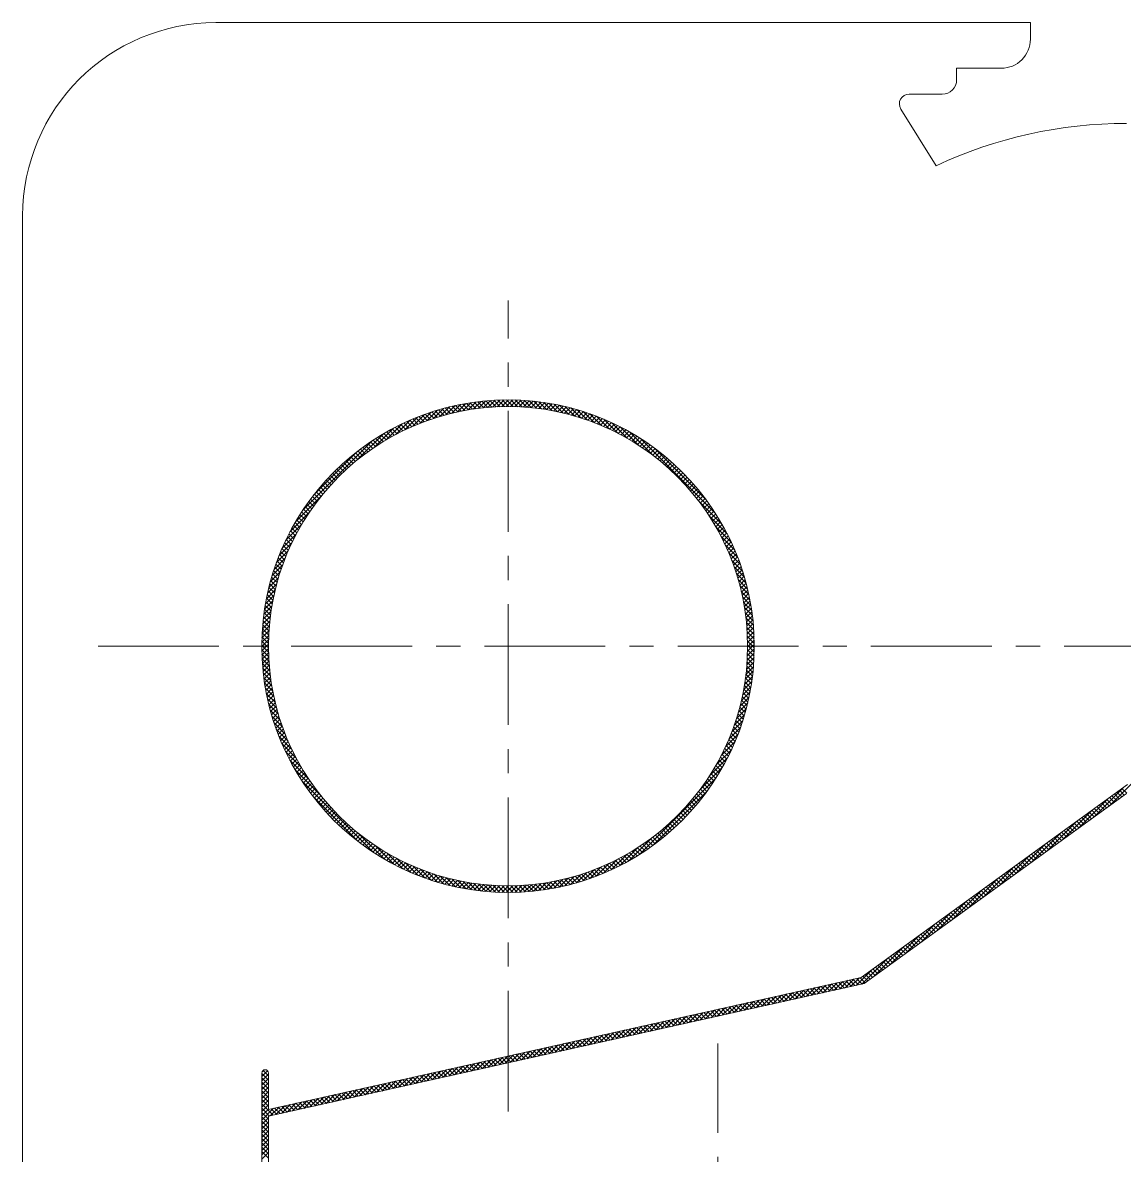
# Model space of a CAD drawing. Header units: millimetres. Extents: x -394 to 6212, y -2458 to 809.
# Drawn here: x 3484.57 to 3507.38, y -1843.38 to -1819.93 of the extents above; entities that cross this region are included whole.
import ezdxf

# ---------------------------------------------------------------- set-up
doc = ezdxf.new("R2010")
doc.units = ezdxf.units.MM
doc.linetypes.add('CENTERX2', pattern=[4, 2.5, -0.5, 0.5, -0.5])
for name, color, linetype, lineweight, true_color in [('1', 1, 'Continuous', 18, 0xff0000), ('2', 2, 'Continuous', 18, 0xffff00), ('3', 3, 'CENTERX2', 18, 0x00ff00)]:
    doc.layers.add(name, color=color, linetype=linetype, lineweight=lineweight, true_color=true_color)
pattern_1 = [(45, (3119.191079699551, -2369.496742959228), (-0.04490128060534576, 0.04490128060534577), []), (135, (3119.191079699551, -2369.496742959228), (-0.04490128060534577, -0.04490128060534576), [])]

msp = doc.modelspace()

# ---------------------------------------------------------------- hatches: boundary and pattern name
at = {"layer": '2'}
h = msp.add_hatch(dxfattribs=at)
h.set_pattern_fill('ANSI37', color=256, scale=0.02, style=0)
h.set_pattern_definition(pattern_1)
edge = h.paths.add_edge_path(flags=0)
edge.add_line((3494.622363581736, -1827.879883122634), (3494.622363581736, -1827.741493606585))
edge.add_arc((3494.622363612131, -1832.839286735843), 5.097793129258321, 90.00000034162359, 179.9999999999987)
edge.add_line((3489.524570482873, -1832.839286705448), (3489.662959998922, -1832.839286705448))
edge.add_arc((3494.622363611306, -1832.839286735018), 4.959403612384335, 90.00000034162429, 179.9999999999987, ccw=False)
edge = h.paths.add_edge_path(flags=0)
edge.add_line((3494.622363581736, -1827.741493606585), (3494.622363581736, -1827.879883122634))
edge.add_arc((3494.622363552166, -1832.839286735018), 4.959403612384335, 1.3073986337985843e-12, 89.99999965837583, ccw=False)
edge.add_line((3499.58176716455, -1832.839286705448), (3499.720156680599, -1832.839286705448))
edge.add_arc((3494.622363551341, -1832.839286735843), 5.097793129258264, 0, 89.99999965837641)
h = msp.add_hatch(dxfattribs=at)
h.set_pattern_fill('ANSI37', color=256, scale=0.02, style=0)
h.set_pattern_definition(pattern_1)
edge = h.paths.add_edge_path(flags=0)
edge.add_line((3494.622363581736, -1827.741493606585), (3494.622363581736, -1827.879883122634))
edge.add_arc((3494.622363552166, -1832.839286735018), 4.959403612384335, 1.3073986337985843e-12, 89.99999965837583, ccw=False)
edge.add_line((3499.58176716455, -1832.839286705448), (3499.720156680599, -1832.839286705448))
edge.add_arc((3494.622363551341, -1832.839286735843), 5.097793129258264, 0, 89.99999965837641)
edge = h.paths.add_edge_path(flags=0)
edge.add_arc((3494.622363612131, -1832.839286735843), 5.097793129258321, 90.00000034162359, 179.9999999999987)
edge.add_line((3489.524570482873, -1832.839286705448), (3489.662959998922, -1832.839286705448))
edge.add_arc((3494.622363611306, -1832.839286735018), 4.959403612384335, 90.00000034162429, 179.9999999999987, ccw=False)
edge.add_line((3494.622363581736, -1827.879883122634), (3494.622363581736, -1827.741493606585))
edge = h.paths.add_edge_path(flags=0)
edge.add_arc((3494.622363551341, -1832.839286735843), 5.097793129258264, 0, 89.99999965837641)
edge.add_line((3494.622363581736, -1827.741493606585), (3494.622363581736, -1827.879883122634))
edge.add_arc((3494.622363552166, -1832.839286735018), 4.959403612384335, 1.3073986337985843e-12, 89.99999965837583, ccw=False)
edge.add_arc((3494.622363552166, -1832.839286675877), 4.959403612384278, 270.0000003416236, 360, ccw=False)
edge.add_line((3494.622363581736, -1837.798690288262), (3494.622363581736, -1837.937079804311))
edge.add_arc((3494.622363551341, -1832.839286675052), 5.097793129258321, 270.0000003416236, 359.9999999999987)
edge = h.paths.add_edge_path(flags=0)
edge.add_arc((3494.622363611306, -1832.839286675878), 4.959403612383994, 179.9999999999974, 269.999999658379, ccw=False)
edge.add_arc((3494.622363611306, -1832.839286735018), 4.959403612384335, 90.00000034162429, 179.9999999999987, ccw=False)
edge.add_line((3494.622363581736, -1827.879883122634), (3494.622363581736, -1827.741493606585))
edge.add_arc((3494.622363612131, -1832.839286735843), 5.097793129258321, 90.00000034162359, 179.9999999999987)
edge.add_arc((3494.622363612131, -1832.839286675052), 5.09779312925815, 180, 269.9999996583777)
edge.add_line((3494.622363581736, -1837.937079804311), (3494.622363581736, -1837.798690288262))

# ---------------------------------------------------------------- linework, layer by layer
at = {"layer": '1'}
for p, q in [((3488.57369169954, -1819.933680635589), (3505.435564985516, -1819.933680635589)), ((3505.435564985516, -1820.276869690558), (3505.435564985516, -1819.933680635589)), ((3503.909446812983, -1820.87686969056), (3503.909446812983, -1821.115015492099)), ((3504.835564985518, -1820.87686969056), (3503.909446812983, -1820.87686969056)), ((3503.609446812984, -1821.415015492099), (3502.923891681784, -1821.415015492099)), ((3502.754335130171, -1821.721084223618), (3503.488801418512, -1822.895167945946)), ((3484.57369169954, -1823.933680635589), (3484.57369169954, -1889.184446509316)), ((3494.622363581736, -1827.846302406051), (3494.622363581736, -1827.846302406051)), ((3507.448003792313, -1835.699139753709), (3501.933407513959, -1839.695304799292)), ((3507.422363581749, -1835.888625217362), (3501.991428667279, -1839.824164860622)), ((3501.933407513959, -1839.695304799292), (3489.662959998922, -1842.427209780285)), ((3501.991428667279, -1839.824164860622), (3489.662959998922, -1842.568987730517)), ((3489.524570482874, -1841.674509295425), (3489.524570482874, -1871.471872856269)), ((3489.662959998922, -1841.674509295425), (3489.662959998922, -1842.427209780285)), ((3489.662959998922, -1842.568987730517), (3489.662959998922, -1870.549139414388))]:
    msp.add_line(p, q, dxfattribs=at)
for radius in [5.097793098862894, 4.959403582814048]:
    msp.add_circle((3494.622363581736, -1832.839286705448), radius, dxfattribs=at)
for centre, radius, start, end in [((3488.57369169954, -1823.933680635589), 4, 90, 180), ((3504.835564985518, -1820.27686969056), 0.6000000000000227, 270, 1.726150636723879e-10), ((3503.609446812984, -1821.115015492099), 0.2999999999999545, 270, 0), ((3502.923891681784, -1821.615015492099), 0.2000000000000455, 90, 212.0286773270411), ((3507.40794990507, -1831.231616712651), 9.21173723570251, 89.91034881302514, 115.1792525339292), ((3489.593765240897, -1841.674509295425), 0.06919475802442321, 9.444975182074061e-11, 179.9999999999056)]:
    msp.add_arc(centre, radius, start, end, dxfattribs=at)
at = {"layer": '2'}
for p, q in [((3507.082248630878, -1836.135090309192), (3507.682665516178, -1835.534673423892)), ((3506.756106189158, -1836.371430189701), (3507.376795028471, -1835.750741350389)), ((3507.274560257426, -1835.995731240807), (3507.175464792054, -1835.896635775434)), ((3507.326630207767, -1835.957998629937), (3507.227534742395, -1835.858903164564)), ((3507.378700158108, -1835.920266019067), (3507.279604692735, -1835.821170553694)), ((3507.430770108448, -1835.882533408197), (3507.331674643076, -1835.783437942824)), ((3506.429963747439, -1836.607770070209), (3507.050652586751, -1835.987081230897)), ((3506.962140555383, -1836.222126906027), (3506.86304509001, -1836.123031440654)), ((3507.014210505723, -1836.184394295157), (3506.91511504035, -1836.085298829784)), ((3507.066280456064, -1836.146661684287), (3506.967184990691, -1836.047566218914)), ((3507.118350406405, -1836.108929073417), (3507.019254941032, -1836.009833608044)), ((3507.170420356745, -1836.071196462547), (3507.071324891373, -1835.972100997174)), ((3507.222490307086, -1836.033463851677), (3507.123394841713, -1835.934368386304)), ((3506.10382130572, -1836.844109950718), (3506.724510145033, -1836.223421111406)), ((3506.597650902998, -1836.486255182117), (3506.498555437625, -1836.387159716744)), ((3506.649720853339, -1836.448522571247), (3506.550625387966, -1836.349427105874)), ((3506.70179080368, -1836.410789960377), (3506.602695338307, -1836.311694495004)), ((3506.75386075402, -1836.373057349507), (3506.654765288647, -1836.273961884134)), ((3506.80593070436, -1836.335324738637), (3506.706835238988, -1836.236229273264)), ((3506.858000654701, -1836.297592127767), (3506.758905189329, -1836.198496662394)), ((3506.910070605042, -1836.259859516897), (3506.810975139669, -1836.160764051524)), ((3505.777678863999, -1837.080449831227), (3506.398367703313, -1836.459760991914)), ((3506.285231200955, -1836.712650847338), (3506.186135735582, -1836.613555381965)), ((3506.337301151295, -1836.674918236467), (3506.238205685922, -1836.575822771095)), ((3506.389371101635, -1836.637185625598), (3506.290275636263, -1836.538090160225)), ((3506.441441051976, -1836.599453014727), (3506.342345586603, -1836.500357549355)), ((3506.493511002317, -1836.561720403857), (3506.394415536944, -1836.462624938485)), ((3506.545580952657, -1836.523987792987), (3506.446485487285, -1836.424892327615)), ((3505.451536422281, -1837.316789711736), (3506.072225261593, -1836.696100872423)), ((3505.97281149891, -1836.939046512558), (3505.873716033538, -1836.839951047185)), ((3506.024881449251, -1836.901313901688), (3505.925785983878, -1836.802218436315)), ((3506.076951399592, -1836.863581290818), (3505.977855934218, -1836.764485825445)), ((3506.129021349932, -1836.825848679948), (3506.02992588456, -1836.726753214575)), ((3506.181091300273, -1836.788116069078), (3506.0819958349, -1836.689020603705)), ((3506.233161250613, -1836.750383458208), (3506.134065785241, -1836.651287992835)), ((3505.125393980561, -1837.553129592245), (3505.746082819874, -1836.932440752932)), ((3505.660391796867, -1837.165442177778), (3505.561296331493, -1837.066346712405)), ((3505.712461747207, -1837.127709566908), (3505.613366281835, -1837.028614101535)), ((3505.764531697548, -1837.089976956038), (3505.665436232175, -1836.990881490665)), ((3505.816601647888, -1837.052244345168), (3505.717506182516, -1836.953148879795)), ((3505.868671598229, -1837.014511734298), (3505.769576132856, -1836.915416268925)), ((3505.92074154857, -1836.976779123428), (3505.821646083197, -1836.877683658055)), ((3504.799251538842, -1837.789469472753), (3505.419940378154, -1837.168780633441)), ((3505.347972094823, -1837.391837842998), (3505.24887662945, -1837.292742377625)), ((3505.400042045163, -1837.354105232128), (3505.30094657979, -1837.255009766756)), ((3505.452111995504, -1837.316372621258), (3505.353016530131, -1837.217277155886)), ((3505.504181945845, -1837.278640010388), (3505.405086480472, -1837.179544545015)), ((3505.556251896185, -1837.240907399518), (3505.457156430812, -1837.141811934145)), ((3505.608321846526, -1837.203174788648), (3505.509226381153, -1837.104079323276)), ((3504.473109097122, -1838.025809353262), (3505.093797936435, -1837.405120513949)), ((3504.983482442438, -1837.655966119089), (3504.884386977065, -1837.556870653716)), ((3505.035552392779, -1837.618233508219), (3504.936456927406, -1837.519138042846)), ((3505.087622343119, -1837.580500897349), (3504.988526877746, -1837.481405431976)), ((3505.13969229346, -1837.542768286479), (3505.040596828087, -1837.443672821106)), ((3505.1917622438, -1837.505035675608), (3505.092666778428, -1837.405940210236)), ((3505.243832194141, -1837.467303064738), (3505.144736728768, -1837.368207599366)), ((3505.295902144482, -1837.429570453868), (3505.196806679109, -1837.330474988496)), ((3504.146966655403, -1838.262149233771), (3504.767655494716, -1837.641460394458)), ((3504.671062740394, -1837.882361784309), (3504.571967275021, -1837.783266318936)), ((3504.723132690735, -1837.844629173439), (3504.624037225362, -1837.745533708066)), ((3504.775202641075, -1837.806896562569), (3504.676107175703, -1837.707801097196)), ((3504.827272591416, -1837.769163951699), (3504.728177126043, -1837.670068486326)), ((3504.879342541757, -1837.731431340829), (3504.780247076384, -1837.632335875456)), ((3504.931412492097, -1837.693698729959), (3504.832317026724, -1837.594603264586)), ((3503.820824213683, -1838.49848911428), (3504.441513052996, -1837.877800274967)), ((3504.35864303835, -1838.108757449529), (3504.259547572977, -1838.009661984156)), ((3504.410712988691, -1838.071024838659), (3504.311617523318, -1837.971929373286)), ((3504.462782939032, -1838.033292227789), (3504.363687473659, -1837.934196762416)), ((3504.514852889372, -1837.995559616919), (3504.415757423999, -1837.896464151546)), ((3504.566922839713, -1837.957827006049), (3504.46782737434, -1837.858731540676)), ((3504.618992790053, -1837.920094395179), (3504.519897324681, -1837.820998929806)), ((3503.494681771964, -1838.734828994789), (3504.115370611277, -1838.114140155475)), ((3504.046223336306, -1838.33515311475), (3503.947127870933, -1838.236057649377)), ((3504.098293286647, -1838.297420503879), (3503.999197821274, -1838.198325038507)), ((3504.150363236988, -1838.259687893009), (3504.051267771615, -1838.160592427637)), ((3504.202433187328, -1838.221955282139), (3504.103337721956, -1838.122859816767)), ((3504.254503137669, -1838.184222671269), (3504.155407672296, -1838.085127205896)), ((3504.30657308801, -1838.146490060399), (3504.207477622637, -1838.047394595026)), ((3503.168539330244, -1838.971168875297), (3503.789228169558, -1838.350480035984)), ((3503.681733683922, -1838.59928139084), (3503.582638218549, -1838.500185925467)), ((3503.733803634263, -1838.56154877997), (3503.63470816889, -1838.462453314597)), ((3503.785873584603, -1838.5238161691), (3503.68677811923, -1838.424720703727)), ((3503.837943534943, -1838.486083558229), (3503.738848069571, -1838.386988092857)), ((3503.890013485284, -1838.44835094736), (3503.790918019912, -1838.349255481987)), ((3503.942083435625, -1838.41061833649), (3503.842987970252, -1838.311522871117)), ((3503.994153385966, -1838.372885725619), (3503.895057920593, -1838.273790260247)), ((3502.842396888524, -1839.207508755806), (3503.463085727838, -1838.586819916493)), ((3503.369313981878, -1838.82567705606), (3503.270218516505, -1838.726581590687)), ((3503.421383932218, -1838.78794444519), (3503.322288466846, -1838.688848979817)), ((3503.473453882559, -1838.75021183432), (3503.374358417186, -1838.651116368947)), ((3503.5255238329, -1838.71247922345), (3503.426428367527, -1838.613383758077)), ((3503.57759378324, -1838.67474661258), (3503.478498317868, -1838.575651147207)), ((3503.629663733581, -1838.63701400171), (3503.530568268208, -1838.537918536337)), ((3502.516254446805, -1839.443848636315), (3503.136943286119, -1838.823159797001)), ((3503.056894279834, -1839.05207272128), (3502.957798814461, -1838.952977255907)), ((3503.108964230175, -1839.01434011041), (3503.009868764801, -1838.915244645037)), ((3503.161034180515, -1838.97660749954), (3503.061938715142, -1838.877512034167)), ((3503.213104130856, -1838.93887488867), (3503.114008665483, -1838.839779423297)), ((3503.265174081197, -1838.9011422778), (3503.166078615824, -1838.802046812427)), ((3503.317244031537, -1838.86340966693), (3503.218148566164, -1838.764314201557)), ((3502.190112005086, -1839.680188516824), (3502.8108008444, -1839.05949967751)), ((3502.74447457779, -1839.278468386501), (3502.645379112417, -1839.179372921128)), ((3502.796544528131, -1839.24073577563), (3502.697449062758, -1839.141640310258)), ((3502.848614478471, -1839.203003164761), (3502.749519013099, -1839.103907699387)), ((3502.900684428812, -1839.16527055389), (3502.801588963439, -1839.066175088518)), ((3502.952754379153, -1839.12753794302), (3502.85365891378, -1839.028442477648)), ((3503.004824329493, -1839.08980533215), (3502.905728864121, -1838.990709866777)), ((3501.946281485324, -1839.834216475375), (3502.48465840268, -1839.295839558019)), ((3502.432054875746, -1839.504864051721), (3502.332959410373, -1839.405768586348)), ((3502.484124826087, -1839.467131440851), (3502.385029360714, -1839.368035975478)), ((3502.536194776428, -1839.429398829981), (3502.437099311055, -1839.330303364608)), ((3502.588264726768, -1839.391666219111), (3502.489169261396, -1839.292570753738)), ((3502.640334677109, -1839.35393360824), (3502.541239211736, -1839.254838142868)), ((3502.692404627449, -1839.316200997371), (3502.593309162076, -1839.217105531998)), ((3501.830758845453, -1839.859936554035), (3502.158515960961, -1839.532179438527)), ((3502.067565223362, -1839.768992327811), (3501.968469757989, -1839.669896862438)), ((3502.119635173703, -1839.731259716941), (3502.02053970833, -1839.632164251568)), ((3502.171705124043, -1839.693527106071), (3502.07260965867, -1839.594431640698)), ((3502.223775074383, -1839.655794495201), (3502.124679609011, -1839.556699029828)), ((3502.275845024724, -1839.618061884331), (3502.176749559351, -1839.518966418958)), ((3502.327914975065, -1839.580329273461), (3502.228819509692, -1839.481233808088)), ((3502.379984925406, -1839.542596662591), (3502.280889460033, -1839.443501197218)), ((3500.906577726488, -1840.065697183315), (3501.088961868603, -1839.883313041199)), ((3501.022100366358, -1840.039977104655), (3501.204484508474, -1839.857592962539)), ((3501.143981061811, -1840.012841461999), (3501.028020655097, -1839.896881055286)), ((3501.217430716746, -1839.996488555724), (3501.101470310033, -1839.88052814901)), ((3501.137623006229, -1840.014257025995), (3501.320007148345, -1839.831872883879)), ((3501.290880371682, -1839.980135649449), (3501.174919964968, -1839.864175242735)), ((3501.364330026617, -1839.963782743173), (3501.248369619903, -1839.84782233646)), ((3501.2531456461, -1839.988536947335), (3501.435529788215, -1839.806152805219)), ((3501.437779681552, -1839.947429836898), (3501.321819274839, -1839.831469430184)), ((3501.368668285971, -1839.962816868675), (3501.551052428086, -1839.780432726559)), ((3501.511229336487, -1839.931076930622), (3501.395268929774, -1839.815116523909)), ((3501.584678991423, -1839.914724024347), (3501.468718584709, -1839.798763617633)), ((3501.484190925841, -1839.937096790015), (3501.666575067957, -1839.754712647899)), ((3501.658128646358, -1839.898371118072), (3501.542168239645, -1839.782410711358)), ((3501.599713565712, -1839.911376711355), (3501.782097707828, -1839.728992569239)), ((3501.731578301294, -1839.882018211797), (3501.61561789458, -1839.766057805083)), ((3501.805027956229, -1839.865665305521), (3501.689067549515, -1839.749704898807)), ((3501.715236205583, -1839.885656632695), (3501.897620347698, -1839.703272490579)), ((3501.878477611164, -1839.849312399246), (3501.76251720445, -1839.733351992532)), ((3501.9519272661, -1839.83295949297), (3501.835966859386, -1839.716999086257)), ((3502.015495273021, -1839.806724938681), (3501.909416514321, -1839.700646179981)), ((3499.751351327781, -1840.322897969915), (3499.933735469896, -1840.1405138278)), ((3499.866873967651, -1840.297177891255), (3500.049258109767, -1840.11479374914)), ((3499.982396607522, -1840.271457812595), (3500.164780749637, -1840.08907367048)), ((3500.115685892716, -1840.241782149854), (3499.999725486003, -1840.12582174314)), ((3500.189135547652, -1840.225429243579), (3500.073175140938, -1840.109468836865)), ((3500.097919247392, -1840.245737733935), (3500.280303389508, -1840.06335359182)), ((3500.262585202587, -1840.209076337304), (3500.146624795873, -1840.09311593059)), ((3500.213441887263, -1840.220017655275), (3500.395826029379, -1840.03763351316)), ((3500.336034857522, -1840.192723431028), (3500.220074450809, -1840.076763024314)), ((3500.409484512458, -1840.176370524753), (3500.293524105744, -1840.060410118039)), ((3500.328964527134, -1840.194297576615), (3500.51134866925, -1840.0119134345)), ((3500.482934167393, -1840.160017618478), (3500.366973760679, -1840.044057211764)), ((3500.556383822328, -1840.143664712202), (3500.440423415615, -1840.027704305488)), ((3500.444487167005, -1840.168577497955), (3500.62687130912, -1839.98619335584)), ((3500.629833477264, -1840.127311805927), (3500.51387307055, -1840.011351399213)), ((3500.560009806875, -1840.142857419295), (3500.742393948991, -1839.96047327718)), ((3500.703283132199, -1840.110958899651), (3500.587322725485, -1839.994998492938)), ((3500.776732787134, -1840.094605993376), (3500.66077238042, -1839.978645586662)), ((3500.675532446746, -1840.117137340635), (3500.857916588862, -1839.93475319852)), ((3500.85018244207, -1840.078253087101), (3500.734222035356, -1839.962292680387)), ((3500.791055086617, -1840.091417261975), (3500.973439228732, -1839.909033119859)), ((3500.923632097005, -1840.061900180825), (3500.807671690291, -1839.945939774112)), ((3500.99708175194, -1840.04554727455), (3500.881121345226, -1839.929586867836)), ((3501.070531406875, -1840.029194368275), (3500.954571000162, -1839.913233961561)), ((3498.711647568944, -1840.554378677855), (3498.89403171106, -1840.37199453574)), ((3498.827170208815, -1840.528658599195), (3499.009554350931, -1840.34627445708)), ((3499.013941068686, -1840.487075743985), (3498.897980661973, -1840.371115337271)), ((3498.942692848686, -1840.502938520535), (3499.125076990801, -1840.32055437842)), ((3499.087390723622, -1840.470722837709), (3498.971430316908, -1840.354762430996)), ((3499.160840378557, -1840.454369931434), (3499.044879971843, -1840.33840952472)), ((3499.058215488556, -1840.477218441875), (3499.240599630672, -1840.29483429976)), ((3499.234290033492, -1840.438017025159), (3499.118329626779, -1840.322056618445)), ((3499.173738128427, -1840.451498363215), (3499.356122270543, -1840.2691142211)), ((3499.307739688428, -1840.421664118883), (3499.191779281714, -1840.30570371217)), ((3499.381189343363, -1840.405311212608), (3499.265228936649, -1840.289350805894)), ((3499.289260768298, -1840.425778284555), (3499.471644910413, -1840.24339414244)), ((3499.454638998298, -1840.388958306333), (3499.338678591585, -1840.272997899619)), ((3499.404783408168, -1840.400058205895), (3499.587167550284, -1840.21767406378)), ((3499.528088653234, -1840.372605400057), (3499.41212824652, -1840.256644993343)), ((3499.601538308169, -1840.356252493782), (3499.485577901455, -1840.240292087068)), ((3499.520306048039, -1840.374338127235), (3499.702690190154, -1840.19195398512)), ((3499.674987963104, -1840.339899587507), (3499.55902755639, -1840.223939180793)), ((3499.74843761804, -1840.323546681231), (3499.632477211326, -1840.207586274518)), ((3499.635828687909, -1840.348618048575), (3499.818212830025, -1840.16623390646)), ((3499.821887272975, -1840.307193774956), (3499.705926866262, -1840.191233368242)), ((3499.895336927911, -1840.290840868681), (3499.779376521196, -1840.174880461967)), ((3499.968786582845, -1840.274487962405), (3499.852826176132, -1840.158527555691)), ((3500.042236237781, -1840.25813505613), (3499.926275831067, -1840.142174649416)), ((3497.671943810108, -1840.785859385795), (3497.854327952224, -1840.60347524368)), ((3497.787466449979, -1840.760139307135), (3497.969850592094, -1840.57775516502)), ((3497.985645899592, -1840.71601643184), (3497.869685492878, -1840.600056025126)), ((3497.902989089849, -1840.734419228475), (3498.085373231965, -1840.55203508636)), ((3498.059095554527, -1840.699663525565), (3497.943135147813, -1840.583703118851)), ((3498.132545209462, -1840.683310619289), (3498.016584802749, -1840.567350212575)), ((3498.01851172972, -1840.708699149815), (3498.200895871836, -1840.5263150077)), ((3498.205994864398, -1840.666957713014), (3498.090034457684, -1840.5509973063)), ((3498.134034369591, -1840.682979071155), (3498.316418511706, -1840.50059492904)), ((3498.279444519333, -1840.650604806739), (3498.163484112619, -1840.534644400024)), ((3498.352894174268, -1840.634251900463), (3498.236933767555, -1840.518291493749)), ((3498.249557009462, -1840.657258992495), (3498.431941151577, -1840.47487485038)), ((3498.426343829204, -1840.617898994188), (3498.31038342249, -1840.501938587474)), ((3498.365079649332, -1840.631538913835), (3498.547463791448, -1840.44915477172)), ((3498.499793484139, -1840.601546087912), (3498.383833077425, -1840.485585681198)), ((3498.573243139074, -1840.585193181637), (3498.457282732361, -1840.469232774923)), ((3498.480602289203, -1840.605818835175), (3498.662986431318, -1840.42343469306)), ((3498.64669279401, -1840.568840275362), (3498.530732387296, -1840.452879868648)), ((3498.596124929073, -1840.580098756515), (3498.778509071189, -1840.3977146144)), ((3498.720142448945, -1840.552487369086), (3498.604182042231, -1840.436526962372)), ((3498.79359210388, -1840.536134462811), (3498.677631697166, -1840.420174056097)), ((3498.867041758816, -1840.519781556535), (3498.751081352102, -1840.403821149822)), ((3498.940491413751, -1840.50342865026), (3498.824531007037, -1840.387468243546)), ((3496.632240051271, -1841.017340093736), (3496.814624193387, -1840.83495595162)), ((3496.747762691142, -1840.991620015076), (3496.930146833258, -1840.80923587296)), ((3496.957350730497, -1840.944957119695), (3496.841390323783, -1840.828996712981)), ((3496.863285331013, -1840.965899936416), (3497.045669473128, -1840.7835157943)), ((3497.030800385432, -1840.928604213419), (3496.914839978719, -1840.812643806706)), ((3496.978807970883, -1840.940179857756), (3497.161192112999, -1840.75779571564)), ((3497.104250040368, -1840.912251307144), (3496.988289633654, -1840.79629090043)), ((3497.177699695303, -1840.895898400869), (3497.061739288589, -1840.779937994155)), ((3497.094330610755, -1840.914459779096), (3497.27671475287, -1840.73207563698)), ((3497.251149350238, -1840.879545494593), (3497.135188943525, -1840.76358508788)), ((3497.324599005174, -1840.863192588318), (3497.20863859846, -1840.747232181604)), ((3497.209853250625, -1840.888739700436), (3497.392237392741, -1840.70635555832)), ((3497.398048660109, -1840.846839682043), (3497.282088253395, -1840.730879275329)), ((3497.325375890496, -1840.863019621775), (3497.507760032611, -1840.68063547966)), ((3497.471498315044, -1840.830486775767), (3497.35553790833, -1840.714526369054)), ((3497.54494796998, -1840.814133869492), (3497.428987563266, -1840.698173462778)), ((3497.440898530366, -1840.837299543115), (3497.623282672482, -1840.654915401)), ((3497.618397624915, -1840.797780963217), (3497.502437218201, -1840.681820556503)), ((3497.556421170237, -1840.811579464455), (3497.738805312353, -1840.62919532234)), ((3497.691847279851, -1840.781428056941), (3497.575886873136, -1840.665467650227)), ((3497.765296934786, -1840.765075150666), (3497.649336528072, -1840.649114743952)), ((3497.838746589721, -1840.748722244391), (3497.722786183007, -1840.632761837677)), ((3497.912196244657, -1840.732369338115), (3497.796235837943, -1840.616408931401)), ((3495.592536292435, -1841.248820801676), (3495.77492043455, -1841.06643665956)), ((3495.708058932306, -1841.223100723016), (3495.890443074421, -1841.0407165809)), ((3495.855605906467, -1841.190250713825), (3495.739645499753, -1841.074290307111)), ((3495.929055561402, -1841.17389780755), (3495.813095154689, -1841.057937400836)), ((3495.823581572176, -1841.197380644356), (3496.005965714292, -1841.01499650224)), ((3496.002505216338, -1841.157544901275), (3495.886544809624, -1841.041584494561)), ((3495.939104212047, -1841.171660565696), (3496.121488354163, -1840.98927642358)), ((3496.075954871273, -1841.141191994999), (3495.959994464559, -1841.025231588285)), ((3496.149404526208, -1841.124839088724), (3496.033444119495, -1841.00887868201)), ((3496.054626851918, -1841.145940487036), (3496.237010994033, -1840.96355634492)), ((3496.222854181144, -1841.108486182449), (3496.10689377443, -1840.992525775735)), ((3496.170149491789, -1841.120220408376), (3496.352533633904, -1840.93783626626)), ((3496.296303836079, -1841.092133276173), (3496.180343429365, -1840.976172869459)), ((3496.369753491014, -1841.075780369898), (3496.2537930843, -1840.959819963184)), ((3496.285672131659, -1841.094500329716), (3496.468056273775, -1840.9121161876)), ((3496.44320314595, -1841.059427463622), (3496.327242739236, -1840.943467056909)), ((3496.516652800885, -1841.043074557347), (3496.400692394172, -1840.927114150633)), ((3496.40119477153, -1841.068780251056), (3496.583578913645, -1840.88639610894)), ((3496.590102455821, -1841.026721651072), (3496.474142049106, -1840.910761244358)), ((3496.516717411401, -1841.043060172396), (3496.699101553516, -1840.86067603028)), ((3496.663552110756, -1841.010368744796), (3496.547591704042, -1840.894408338082)), ((3496.737001765691, -1840.994015838521), (3496.621041358977, -1840.878055431807)), ((3496.810451420627, -1840.977662932246), (3496.694491013913, -1840.861702525532)), ((3496.883901075562, -1840.96131002597), (3496.767940668848, -1840.845349619256)), ((3494.552832533599, -1841.480301509616), (3494.735216675714, -1841.2979173675)), ((3494.66835517347, -1841.454581430956), (3494.850739315585, -1841.27219728884)), ((3494.827310737372, -1841.41919140168), (3494.711350330659, -1841.303230994966)), ((3494.78387781334, -1841.428861352296), (3494.966261955456, -1841.24647721018)), ((3494.900760392308, -1841.402838495405), (3494.784799985594, -1841.286878088691)), ((3494.974210047243, -1841.38648558913), (3494.858249640529, -1841.270525182416)), ((3494.899400453211, -1841.403141273636), (3495.081784595327, -1841.22075713152)), ((3495.047659702178, -1841.370132682854), (3494.931699295465, -1841.25417227614)), ((3495.121109357114, -1841.353779776579), (3495.0051489504, -1841.237819369865)), ((3495.014923093082, -1841.377421194976), (3495.197307235197, -1841.19503705286)), ((3495.194559012049, -1841.337426870303), (3495.078598605335, -1841.22146646359)), ((3495.130445732952, -1841.351701116316), (3495.312829875068, -1841.1693169742)), ((3495.268008666984, -1841.321073964028), (3495.152048260271, -1841.205113557314)), ((3495.34145832192, -1841.304721057753), (3495.225497915206, -1841.188760651039)), ((3495.245968372823, -1841.325981037656), (3495.428352514939, -1841.14359689554)), ((3495.414907976855, -1841.288368151477), (3495.298947570142, -1841.172407744764)), ((3495.361491012693, -1841.300260958996), (3495.543875154809, -1841.11787681688)), ((3495.48835763179, -1841.272015245202), (3495.372397225076, -1841.156054838488)), ((3495.561807286726, -1841.255662338927), (3495.445846880012, -1841.139701932213)), ((3495.477013652564, -1841.274540880336), (3495.65939779468, -1841.09215673822)), ((3495.635256941661, -1841.239309432651), (3495.519296534947, -1841.123349025938)), ((3495.708706596596, -1841.222956526376), (3495.592746189883, -1841.106996119662)), ((3495.782156251532, -1841.206603620101), (3495.666195844818, -1841.090643213387)), ((3493.513128774762, -1841.711782217556), (3493.695512916878, -1841.52939807544)), ((3493.725565913343, -1841.664484995811), (3493.609605506629, -1841.548524589097)), ((3493.628651414633, -1841.686062138896), (3493.811035556749, -1841.50367799678)), ((3493.799015568278, -1841.648132089535), (3493.683055161564, -1841.532171682821)), ((3493.744174054504, -1841.660342060236), (3493.926558196619, -1841.47795791812)), ((3493.872465223213, -1841.63177918326), (3493.756504816499, -1841.515818776546)), ((3493.945914878148, -1841.615426276985), (3493.829954471435, -1841.499465870271)), ((3493.859696694374, -1841.634621981576), (3494.04208083649, -1841.45223783946)), ((3494.019364533084, -1841.599073370709), (3493.90340412637, -1841.483112963996)), ((3493.975219334245, -1841.608901902916), (3494.157603476361, -1841.426517760801)), ((3494.092814188019, -1841.582720464434), (3493.976853781305, -1841.46676005772)), ((3494.166263842954, -1841.566367558159), (3494.05030343624, -1841.450407151445)), ((3494.090741974116, -1841.583181824256), (3494.273126116232, -1841.40079768214)), ((3494.23971349789, -1841.550014651883), (3494.123753091176, -1841.434054245169)), ((3494.313163152825, -1841.533661745608), (3494.197202746112, -1841.417701338894)), ((3494.206264613987, -1841.557461745596), (3494.388648756102, -1841.37507760348)), ((3494.386612807761, -1841.517308839333), (3494.270652401046, -1841.401348432619)), ((3494.321787253857, -1841.531741666936), (3494.504171395973, -1841.34935752482)), ((3494.460062462696, -1841.500955933057), (3494.344102055982, -1841.384995526343)), ((3494.533512117631, -1841.484603026782), (3494.417551710917, -1841.368642620068)), ((3494.437309893728, -1841.506021588276), (3494.619694035844, -1841.323637446161)), ((3494.606961772567, -1841.468250120507), (3494.491001365853, -1841.352289713793)), ((3494.680411427502, -1841.451897214231), (3494.564451020788, -1841.335936807517)), ((3494.753861082437, -1841.435544307956), (3494.637900675723, -1841.319583901242)), ((3489.524570482873, -1841.749027816175), (3489.645282742782, -1841.628315556266)), ((3489.662959998922, -1841.822599458293), (3489.524570482873, -1841.684209942244)), ((3489.524570482874, -1841.838830377385), (3489.662959998922, -1841.700440861337)), ((3489.662959998922, -1841.912402019504), (3489.524570482873, -1841.774012503455)), ((3489.526831906759, -1841.656963831078), (3489.57621977655, -1841.607575961287)), ((3489.662959998922, -1841.732796897082), (3489.550595617274, -1841.620432515434)), ((3492.473425015926, -1841.943262925496), (3492.655809158041, -1841.760878783381)), ((3492.697270744248, -1841.893425683666), (3492.581310337534, -1841.777465276952)), ((3492.588947655796, -1841.917542846836), (3492.771331797912, -1841.735158704721)), ((3492.770720399183, -1841.87707277739), (3492.654759992469, -1841.761112370677)), ((3492.704470295667, -1841.891822768176), (3492.886854437783, -1841.709438626061)), ((3492.844170054119, -1841.860719871115), (3492.728209647405, -1841.744759464401)), ((3492.917619709054, -1841.84436696484), (3492.80165930234, -1841.728406558126)), ((3492.819992935538, -1841.866102689516), (3493.002377077653, -1841.683718547401)), ((3492.991069363989, -1841.828014058564), (3492.875108957275, -1841.712053651851)), ((3492.935515575409, -1841.840382610856), (3493.117899717524, -1841.657998468741)), ((3493.064519018924, -1841.811661152289), (3492.94855861221, -1841.695700745575)), ((3493.13796867386, -1841.795308246014), (3493.022008267146, -1841.6793478393)), ((3493.05103821528, -1841.814662532196), (3493.233422357395, -1841.632278390081)), ((3493.211418328795, -1841.778955339738), (3493.095457922082, -1841.662994933024)), ((3493.16656085515, -1841.788942453536), (3493.348944997266, -1841.606558311421)), ((3493.284867983731, -1841.762602433463), (3493.168907577016, -1841.646642026749)), ((3493.358317638666, -1841.746249527188), (3493.242357231952, -1841.630289120474)), ((3493.282083495021, -1841.763222374876), (3493.464467637136, -1841.580838232761)), ((3493.431767293601, -1841.729896620912), (3493.315806886887, -1841.613936214198)), ((3493.505216948537, -1841.713543714637), (3493.389256541823, -1841.597583307923)), ((3493.397606134891, -1841.737502296216), (3493.579990277007, -1841.555118154101)), ((3493.578666603472, -1841.697190808361), (3493.462706196758, -1841.581230401648)), ((3493.652116258407, -1841.680837902086), (3493.536155851693, -1841.564877495372)), ((3489.524570482873, -1841.928632938596), (3489.662959998922, -1841.790243422547)), ((3489.662959998922, -1842.002204580714), (3489.524570482873, -1841.863815064665)), ((3489.524570482874, -1842.018435499807), (3489.662959998922, -1841.880045983758)), ((3489.662959998922, -1842.092007141925), (3489.524570482873, -1841.953617625876)), ((3489.524570482874, -1842.108238061017), (3489.662959998922, -1841.969848544968)), ((3491.433721257089, -1842.174743633436), (3491.616105399205, -1841.992359491321)), ((3491.54924389696, -1842.149023554776), (3491.731628039076, -1841.966639412661)), ((3491.668975575153, -1842.122366371521), (3491.553015168439, -1842.006405964807)), ((3491.742425230088, -1842.106013465245), (3491.626464823375, -1841.990053058532)), ((3491.664766536831, -1842.123303476116), (3491.847150678946, -1841.940919334001)), ((3491.815874885024, -1842.08966055897), (3491.69991447831, -1841.973700152256)), ((3491.889324539959, -1842.073307652695), (3491.773364133245, -1841.957347245981)), ((3491.780289176701, -1842.097583397456), (3491.962673318817, -1841.915199255341)), ((3491.962774194894, -1842.056954746419), (3491.846813788181, -1841.940994339705)), ((3491.895811816572, -1842.071863318796), (3492.078195958688, -1841.889479176681)), ((3492.03622384983, -1842.040601840144), (3491.920263443116, -1841.92464143343)), ((3492.109673504765, -1842.024248933869), (3491.993713098052, -1841.908288527155)), ((3492.011334456443, -1842.046143240136), (3492.193718598559, -1841.863759098021)), ((3492.183123159701, -1842.007896027593), (3492.067162752987, -1841.89193562088)), ((3492.126857096314, -1842.020423161476), (3492.309241238429, -1841.838039019361)), ((3492.256572814636, -1841.991543121318), (3492.140612407922, -1841.875582714604)), ((3492.330022469571, -1841.975190215043), (3492.214062062857, -1841.859229808329)), ((3492.242379736184, -1841.994703082816), (3492.4247638783, -1841.812318940701)), ((3492.403472124506, -1841.958837308767), (3492.287511717793, -1841.842876902053)), ((3492.357902376055, -1841.968983004156), (3492.54028651817, -1841.786598862041)), ((3492.476921779442, -1841.942484402492), (3492.360961372728, -1841.826523995778)), ((3492.550371434377, -1841.926131496216), (3492.434411027663, -1841.810171089503)), ((3492.623821089313, -1841.909778589941), (3492.507860682599, -1841.793818183227)), ((3489.662959998922, -1842.181809703135), (3489.524570482873, -1842.043420187087)), ((3489.524570482873, -1842.198040622228), (3489.662959998922, -1842.059651106179)), ((3489.662959998922, -1842.271612264346), (3489.524570482873, -1842.133222748298)), ((3489.524570482874, -1842.287843183439), (3489.662959998922, -1842.14945366739)), ((3489.662959998922, -1842.361414825557), (3489.524570482873, -1842.223025309508)), ((3489.524570482873, -1842.377645744649), (3489.662959998922, -1842.239256228601)), ((3490.278494858382, -1842.431944420037), (3490.460879000498, -1842.249560277921)), ((3490.394017498254, -1842.406224341377), (3490.576401640369, -1842.223840199261)), ((3490.567230751123, -1842.367659965651), (3490.451270344409, -1842.251699558937)), ((3490.509540138124, -1842.380504262717), (3490.69192428024, -1842.198120120601)), ((3490.640680406059, -1842.351307059376), (3490.524719999345, -1842.235346652662)), ((3490.714130060994, -1842.3349541531), (3490.59816965428, -1842.218993746387)), ((3490.625062777995, -1842.354784184056), (3490.80744692011, -1842.172400041941)), ((3490.787579715929, -1842.318601246825), (3490.671619309215, -1842.202640840111)), ((3490.740585417865, -1842.329064105397), (3490.922969559981, -1842.146679963281)), ((3490.861029370864, -1842.30224834055), (3490.745068964151, -1842.186287933836)), ((3490.9344790258, -1842.285895434274), (3490.818518619086, -1842.169935027561)), ((3490.856108057736, -1842.303344026737), (3491.038492199852, -1842.120959884621)), ((3491.007928680735, -1842.269542527999), (3490.891968274022, -1842.153582121285)), ((3491.081378335671, -1842.253189621724), (3490.965417928956, -1842.13722921501)), ((3490.971630697607, -1842.277623948077), (3491.154014839723, -1842.095239805961)), ((3491.154827990606, -1842.236836715448), (3491.038867583892, -1842.120876308735)), ((3491.087153337478, -1842.251903869417), (3491.269537479593, -1842.069519727301)), ((3491.228277645541, -1842.220483809173), (3491.112317238827, -1842.104523402459)), ((3491.301727300477, -1842.204130902898), (3491.185766893763, -1842.088170496184)), ((3491.202675977348, -1842.226183790757), (3491.385060119464, -1842.043799648641)), ((3491.375176955412, -1842.187777996622), (3491.259216548698, -1842.071817589908)), ((3491.318198617219, -1842.200463712097), (3491.500582759334, -1842.018079569981)), ((3491.448626610347, -1842.171425090347), (3491.332666203633, -1842.055464683633)), ((3491.522076265283, -1842.155072184072), (3491.406115858569, -1842.039111777358)), ((3491.595525920218, -1842.138719277796), (3491.479565513504, -1842.022758871082)), ((3489.759284546834, -1842.54754193468), (3489.524570482873, -1842.312827870719)), ((3489.524570482873, -1842.46744830586), (3489.662959998922, -1842.329058789811)), ((3489.6858348919, -1842.563894840956), (3489.524570482873, -1842.40263043193)), ((3489.524570482874, -1842.647053428281), (3489.767743161274, -1842.403880749881)), ((3489.524570482873, -1842.557250867071), (3489.662959998922, -1842.418861351022)), ((3489.700881659029, -1842.560544813337), (3489.883265801144, -1842.378160671221)), ((3489.83273420177, -1842.531189028405), (3489.716773795056, -1842.415228621691)), ((3489.906183856705, -1842.51483612213), (3489.790223449992, -1842.398875715415)), ((3489.8164042989, -1842.534824734677), (3489.998788441015, -1842.352440592561)), ((3489.979633511641, -1842.498483215854), (3489.863673104926, -1842.38252280914)), ((3489.93192693877, -1842.509104656017), (3490.114311080886, -1842.326720513901)), ((3490.053083166576, -1842.482130309579), (3489.937122759862, -1842.366169902865)), ((3490.126532821511, -1842.465777403303), (3490.010572414797, -1842.34981699659)), ((3490.047449578641, -1842.483384577357), (3490.229833720757, -1842.301000435241)), ((3490.199982476447, -1842.449424497028), (3490.084022069733, -1842.333464090314)), ((3490.273432131382, -1842.433071590753), (3490.157471724668, -1842.317111184039)), ((3490.162972218512, -1842.457664498697), (3490.345356360627, -1842.275280356581)), ((3490.346881786317, -1842.416718684477), (3490.230921379603, -1842.300758277763)), ((3490.420331441253, -1842.400365778202), (3490.304371034539, -1842.284405371488)), ((3490.493781096188, -1842.384012871927), (3490.377820689474, -1842.268052465213)), ((3489.662959998922, -1842.630822509189), (3489.524570482873, -1842.49243299314)), ((3489.662959998922, -1842.7206250704), (3489.524570482873, -1842.582235554351)), ((3489.524570482873, -1842.736855989492), (3489.662959998922, -1842.598466473444)), ((3489.662959998922, -1842.81042763161), (3489.524570482873, -1842.672038115562)), ((3489.524570482873, -1842.826658550703), (3489.662959998922, -1842.688269034654)), ((3489.662959998922, -1842.900230192821), (3489.524570482873, -1842.761840676772)), ((3489.524570482874, -1842.916461111914), (3489.662959998922, -1842.778071595865)), ((3489.662959998922, -1842.990032754032), (3489.524570482873, -1842.851643237983)), ((3489.524570482873, -1843.006263673125), (3489.662959998922, -1842.867874157076)), ((3489.662959998922, -1843.079835315242), (3489.524570482873, -1842.941445799194)), ((3489.524570482874, -1843.096066234335), (3489.662959998922, -1842.957676718286)), ((3489.662959998922, -1843.169637876453), (3489.524570482873, -1843.031248360404)), ((3489.524570482873, -1843.185868795546), (3489.662959998922, -1843.047479279497)), ((3489.662959998922, -1843.259440437664), (3489.524570482873, -1843.121050921615)), ((3489.524570482873, -1843.275671356756), (3489.662959998922, -1843.137281840708)), ((3489.662959998922, -1843.349242998874), (3489.524570482873, -1843.210853482826)), ((3489.524570482873, -1843.365473917967), (3489.662959998922, -1843.227084401919)), ((3489.662959998922, -1843.439045560085), (3489.524570482873, -1843.300656044036)), ((3489.524570482874, -1843.455276479178), (3489.662959998922, -1843.316886963129))]:
    msp.add_line(p, q, dxfattribs=at)
at = {"layer": '3'}
for p, q in [((3494.622363581736, -1842.470633820914), (3494.622363581736, -1825.681343388891)), ((3486.135991026606, -1832.839286705448), (3530.003446623846, -1832.839286705448)), ((3498.962363581736, -1870.911124092364), (3498.962363581736, -1841.060751623532))]:
    msp.add_line(p, q, dxfattribs=at)

doc.saveas('drawing.dxf')
